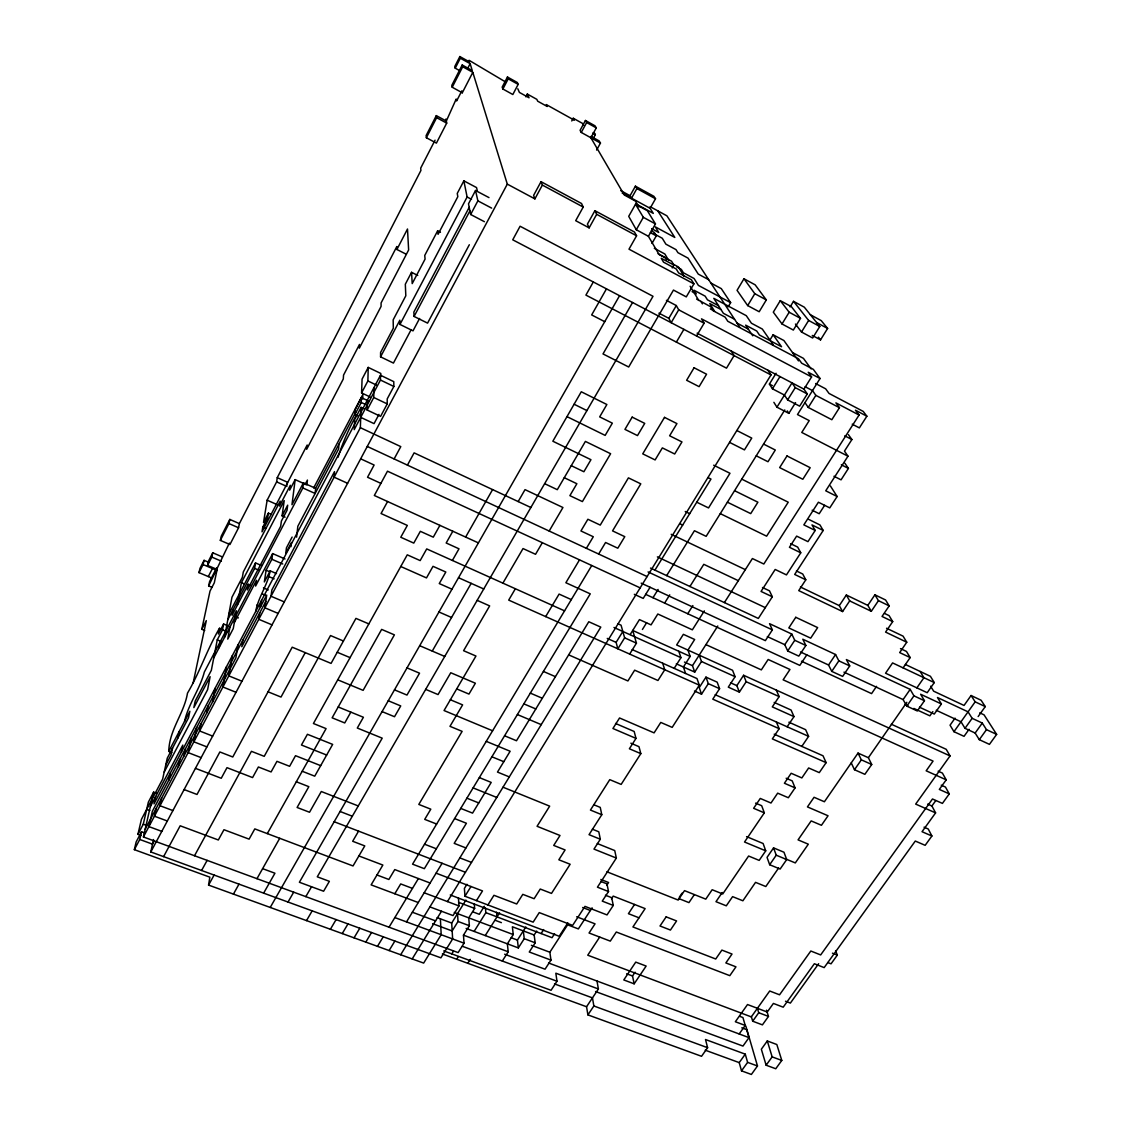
<?xml version="1.0" encoding="UTF-8"?>
<svg xmlns="http://www.w3.org/2000/svg" width="1131" height="1131" viewBox="0 0 1131 1131"><rect width="100%" height="100%" fill="white"/><g stroke="black" fill="none" stroke-linecap="round" stroke-linejoin="round"><path stroke-width="1.5" d="M380.765 376.439L380.779 373.442L368.225 367.405L362.076 379.125L361.581 392.909L370.134 396.981M363.984 408.729L361.072 407.344L354.667 419.488L354.215 429.653L380.454 380.03L380.483 375.252L393.772 381.642L393.857 386.463L387.212 398.918L387.24 403.908L380.596 416.378L367.123 410.016L367.391 400.021M411.161 329.644L393.447 363.079L380.567 356.845L380.596 352.42L393.319 328.216L393.164 319.889L405.817 295.771L405.322 284.234L411.557 272.317L417.749 275.441M367.123 410.016L373.767 397.49L373.909 387.664M361.581 392.909L367.886 380.949L368.225 367.405M362.683 399.087L362.825 394.592L313.655 487.942M474.271 903.796L474.638 908.419L468.771 917.863L469.365 925.709L463.47 935.153L464.035 943.169L458.14 952.599L143.425 836.968L360.351 427.688L361.072 407.344M357.778 415.869L354.894 414.512L361.241 402.466L361.425 397.645L368.593 401.053M354.894 414.512L355.106 409.62L361.425 397.645M338.028 457.292C342.665 442.786 348.8 428.734 356.491 415.091M338.918 444.172L338.593 449.021L297.835 526.254L296.591 537.14M315.62 488.352L315.125 493.484L302.854 487.956L303.433 482.852L315.62 488.352L355.954 411.854M290.964 546.697L291.473 542.527L285.747 553.356L286.454 547.828L292.123 537.069M305.073 484.549L307.42 480.081L306.883 484.916L295.163 479.615L291.982 504.695L303.433 482.852M287.09 485.072L287.472 482.244L277.265 477.65L396.825 246.53L396.91 249.484L405.944 254.079M285.097 517.15L282.1 515.835L284.206 500.623L241.398 582.691L237.439 605.014M255.705 611.419C258.207 597.126 267.665 585.123 270.182 570.858L276.515 573.587M270.182 570.858L264.343 581.928L266.096 570.208L271.85 559.265L272.656 553.596L285.04 558.968M259.748 612.832L258.787 619.307L272.034 624.863M260.696 606.456L261.629 600.193M271.426 514.464L268.4 513.135L263.523 522.508L267.142 500.185L276.628 481.863L277.265 477.65M268.4 513.135L267.679 517.715L262.774 527.145L262.024 531.839L307.18 445.02L306.685 449.304L343.287 378.984L343.555 375.096L359.488 344.446L359.333 348.164L381.076 306.416L381.09 302.938L408.63 249.979L407.499 229.013L396.91 249.484M440.397 918.839L441.189 934.715L423.658 963.089L208.571 885.092L209.829 877.161L134.349 849.664L136.158 841.931L141.531 831.78L144.683 832.953M242.868 640.16L241.794 646.734L265.799 601.409M227.798 619.689L254.631 568.384L255.521 562.941L261.417 565.486M238.09 644.741L235.87 657.931L145.178 829.221M251.252 585.589L248.269 584.317L247.321 589.972L280.658 526.339L281.393 521.052L287.005 510.321L287.684 505.175L282.1 515.835M232.293 655.726L228.801 675.871L241.963 681.215M226.511 666.668L222.906 686.998L236.04 692.299M229.932 627.026L227.741 639.114L233.255 628.61L236.421 610.782L204.343 672.026C199.89 689.217 188.425 703.92 184.551 721.352M233.113 609.524L232.067 615.278L248.269 584.317M212.501 702.082L215.046 688.369M224.518 637.361L231.968 597.225L242.359 577.305L243.306 571.975L280.191 501.146L279.484 506.066L290.314 485.284L289.663 490.147L295.163 479.615M206.733 712.982L208.047 706.013M219.131 647.653L220.262 641.616M164.207 772.063L207.609 689.656L210.112 676.677L193.853 707.61L195.196 701.093L211.341 670.33L217.251 639.877L222.51 629.811L223.613 624.015L227.995 625.853M200.993 723.826L199.607 730.965L212.656 736.097M222.397 629.472L219.499 628.27L218.382 634.039L223.613 624.015M239.376 523.611L229.819 519.426L221.252 536.179L220.347 540.392L229.932 544.534L238.57 527.767L239.376 523.611L420.916 170.456L420.69 168.137L435.053 140.173M196.681 727.502L193.853 741.809L206.888 746.898M191.04 738.175L188.128 752.596L201.162 757.643M183.943 756.003L185.427 748.779M178.316 766.62L179.843 759.339M181.328 752.172L182.812 745.103L150.31 806.657M220.347 540.392L228.957 523.568L229.819 519.426M211.822 587.258L208.655 585.915L229.367 543.078M193.104 683.166L206.309 620.622L201.813 629.288L204.725 630.49M201.813 629.288L209.998 591.145L214.31 582.776L217.124 569.459L207.553 565.387L208.528 561.047L212.755 552.79L222.27 556.876M168.759 780.305L170.329 773.01M177.836 738.091L179.263 731.404M465.901 900.092L451.693 923.052L452.64 938.956L440.892 957.844L150.805 851.954L153.519 839.527M208.655 585.915L209.617 581.504L216.629 567.847M161.62 798.161L159.966 805.724L172.902 810.574M172.534 748.157L171.05 754.999L165.748 765.065M156.12 808.566L154.424 816.2L167.331 821.007M171.799 752.539L168.773 751.38C169.169 729.834 184.099 713.576 187.492 693.147C199.89 672.139 207.1 649.279 219.499 628.27M207.553 565.387L211.808 557.088L212.755 552.79M155.668 796.535L154.014 803.887L380.483 375.252M143.425 836.968L153.618 792.152L156.686 793.312M134.349 849.664L139.749 839.471L141.531 831.78M141.078 835.456L137.94 834.296L143.269 824.216L148.359 802.133L153.618 792.152M211.398 577.884L198.985 572.625L203.099 564.567L204.075 560.34L208.712 562.319M137.94 834.296L141.417 819.367L162.624 779.146L167.275 758.166L188.495 717.817L189.852 711.243L168.773 751.38M198.985 572.625L199.975 568.37L204.075 560.34M505.5 81.927L469.096 60.311L469.605 61.979L459.85 56.55L454.789 66.475L455.228 68.185L459.426 70.504M455.228 68.185L460.317 58.204L459.85 56.55M460.317 58.204L470.128 63.647L472.263 70.56L462.211 64.99L451.792 85.376L452.216 87.243L462.296 92.784L461.816 90.876L456.627 100.97L456.189 99.033L446.321 121.031L436.312 115.631L426.118 135.579L426.373 137.742L436.41 143.114L446.703 123.109L445.939 118.981M426.373 137.742L436.637 117.666L436.312 115.631M452.216 87.243L462.706 66.743L462.211 64.99M467.937 67.917L470.128 63.647M208.302 576.57L212.43 568.54M462.296 92.784L472.815 72.342L462.706 66.743M507.451 77.021L502.164 87.144L502.885 89.01L512.838 94.523L518.154 84.373L517.334 82.535L507.451 77.021L508.215 78.831L518.154 84.373M502.885 89.01L508.215 78.831M228.872 613.963L255.521 562.941M213.759 657.889L302.854 487.956M440.454 232.293L437.64 230.837L424.747 255.436L425.072 259.098L412.207 283.612L411.557 272.317M477.282 190.743L476.547 187.576L463.851 180.847L457.249 193.443L457.829 196.653L438.065 234.315L437.64 230.837M234.329 622.587L256.525 580.288L255.606 586.056L272.656 553.596M380.567 356.845L399.851 320.2L399.978 324.427L413.013 330.86L419.573 318.475M399.978 324.427L467.117 196.992L463.851 180.847M488.974 197.6L475.529 190.489L468.503 203.82L470.652 214.494L484.407 221.69M525.858 96.828L527.315 94.057L536.801 99.33L537.706 101.196L547.206 106.484L546.245 104.575L574.35 120.197L573.233 118.246L571.763 120.96M469.209 207.312L413.847 312.099L414.087 316.44L427.575 323.127L469.323 244.748M414.087 316.44L469.916 210.875M470.652 214.494L477.876 200.851L475.529 190.489M378.97 414.384L374.05 423.63L360.718 417.353M154.07 841.224L152.515 844.15L139.749 839.471M150.805 851.954L507.31 184.127L472.815 72.342M163.599 856.634L180.182 825.786L218.325 839.98L223.966 829.716L249.103 839.145L254.8 828.896L353.028 865.95L364.776 845.903L352.674 841.28L358.569 831.129M541.028 181.667L533.62 195.366L534.906 198.886L542.371 185.074L541.028 181.667L581.532 203.495L583.214 207.058L575.693 220.686L589.138 227.868L596.673 214.31L594.892 210.691L587.413 224.15L589.138 227.868M394.125 458.946L400.784 446.618L360.351 427.688M638.902 206.945L635.325 201.007L624.298 194.999L590.877 137.77L596.277 127.888L595.005 125.81L585.434 120.48L580.076 130.348L581.263 132.44L600.462 143.072L596.603 150.084M581.263 132.44L586.664 122.53L585.434 120.48M194.518 855.743L251.435 751.323L264.23 756.342L330.521 635.551L343.442 641.023M305.229 652.629L281.011 697.064L268.061 691.804M387.594 501.528L381.048 513.531L407.316 525.42L400.77 537.253L413.776 543.106L420.336 531.316L433.286 537.168L439.902 525.364M407.429 465.124L414.116 452.867L530.863 507.508M593.096 138.717L595.358 134.603L594.114 132.539M201.587 870.488L207.129 860.38M208.571 885.092L214.112 875.069M233.424 894.112L238.994 884.145M267.298 833.604L326.081 728.618L313.428 723.515L407.259 554.826L420.166 560.594L426.712 548.917L564.567 610.853M635.41 186.177L636.909 188.566L631.522 198.151L630.066 195.705L635.41 186.177L653.916 196.327L655.513 198.773L650.113 208.302L653.294 213.391L635.834 203.863M648.416 236.294L655.471 223.924L647.328 210.691L635.523 204.259L628.709 216.346L636.286 229.749L648.416 236.294L659.034 254.475L671.56 261.204L673.878 265.05L672.238 267.906M256.963 878.688L279.725 838.297M350.836 712.134L344.743 722.949L332.132 717.817L381.642 629.402L394.394 634.859L363.122 690.348L337.731 679.816M452.81 531.245L446.18 542.993L458.988 548.804L452.386 560.453M593.308 281.958L585.915 295.106L726.512 368.155L734.076 355.615L731.276 351.034M636.286 229.749L643.327 217.322L635.523 204.259M263.636 893.137L274.932 873.217L262.618 868.665M465.633 537.084L492.579 489.596M606.47 288.857L591.669 314.941L604.732 321.671M594.892 210.691L634.477 232.025L636.583 235.785L628.992 249.173L693.911 283.867L686.291 296.887L673.468 290.073L628.695 367.01L603.007 353.932L632.568 302.5M270.224 907.458L619.562 295.7M651.979 243.405L656.305 235.842L654.255 232.449L651.3 230.837M288.023 902.043L293.692 892.175M432.254 651.088L471.175 583.356M518.168 501.57L525.024 489.638L562.941 507.508L549.171 531.033M305.808 896.629L311.534 886.761M306.501 920.606L312.17 910.865M502.899 583.144L523.031 548.563L535.543 554.303L542.329 542.696M676.31 305.554L678.699 309.823L671.164 322.703L668.831 318.334L676.31 305.554L666.428 300.337M515.368 588.742L508.71 600.109L699.311 685.16L672.182 727.374L660.773 722.426L654.086 732.874L619.548 717.973L612.931 728.505L635.99 738.387L629.387 748.779L640.825 753.642L621.159 784.405L609.765 779.655L590.439 810.065L601.791 814.716L589.039 834.678L600.321 839.23L593.973 849.098L616.353 858.061L597.437 887.185L608.52 891.539L602.258 901.124L613.271 905.422L607.022 914.922L584.981 906.383L572.639 925.384L539.247 912.604L533.153 922.147L464.968 896.247L464.389 888.443L466.947 884.286M330.393 929.272L336.091 919.588M676.38 342.099L683.887 329.361M342.241 933.57L347.966 923.928M696.54 335.978L704.104 323.212L701.517 318.843L811.577 376.92L803.971 389.135L807.294 393.927L799.659 406.156L787.628 399.907L784.447 395.058L772.445 388.81L769.405 384.073L776.064 373.272M743.958 278.763L737.059 290.328L747.676 305.582L759.184 311.746L766.323 299.913L755.155 284.828L743.958 278.763L754.801 293.692L766.323 299.913M728.208 306.727L730.64 302.641L721.295 288.631L710.876 283.047M354.045 937.853L359.785 928.24M545.665 616.607L559.096 594.086L571.311 599.614M579.51 559.859L565.868 582.734L590.255 593.846L424.351 868.679L412.561 864.169L591.767 565.514M586.381 548.337L593.294 536.744L580.938 530.962L587.88 519.256L600.25 525.095L628.426 477.862L640.782 483.842L612.55 530.891L624.779 536.66L617.809 548.21L605.58 542.498L598.652 554.034M365.794 942.109L371.534 932.524M394.804 893.759L400.699 883.933L412.462 888.386M747.676 305.582L754.801 293.692M377.471 946.35L383.239 936.807M389.022 927.208L418.399 878.561M780.277 300.634L773.307 312.156L782.016 323.975L793.34 330.054L800.508 318.362L791.389 306.657L780.277 300.634L789.169 312.241L800.508 318.362M389.106 950.563L394.875 941.049M406.51 921.892L442.094 863.278M769.759 340.318L773.123 334.79L783.882 340.516L798.5 360.888M790.102 306.925L793.51 301.327L804.311 307.18L819.777 326.477L812.652 337.999L801.511 332.019L795.446 324.06M782.016 323.975L789.169 312.241M400.671 954.762L600.787 627.125L588.784 621.739L516.499 740.748L504.582 735.786M412.193 958.932L441.486 911.247M447.438 901.577L770.989 374.926L767.921 370.247M654.934 570.137L710.975 479.063L708.006 477.593M801.511 332.019L808.637 320.455L793.51 301.327M618.134 623.86L621.06 625.189L624.637 637.842L617.851 648.812L616.112 642.38L622.842 631.466M650.085 587.272L643.214 598.412L634.335 594.326M772.445 388.81L779.994 376.566M458.451 898.085L458.974 905.931L453.022 915.573L429.907 906.906M464.968 896.247L470.977 886.506M630.221 634.505L639.439 619.604L651.06 624.878L657.818 614.006L692.356 629.826L704.344 610.881M652.983 597.719L658.101 589.449M666.654 575.622L694.434 530.722L706.154 536.348L784.787 409.945M457.518 913.636L458.027 921.482L452.16 930.954L432.636 923.688M795.56 402.608L788.858 413.352L776.94 407.188L792.011 382.872L795.263 387.636L807.294 393.927M812.27 335.44L820.54 339.865L827.609 328.457L821.233 320.624L810.362 314.729M642.422 629.472L646.593 622.743M476.462 900.615L482.499 890.917L436.099 873.174M629.67 654.086L636.456 643.157L632.724 630.462L690.164 656.404L683.421 667.007L685.612 673.482M787.628 399.907L795.263 387.636M664.618 603.092L669.75 594.849M451.792 953.885L453.46 951.228M484.322 906.284L479.318 914.3L472.956 911.897M487.913 904.956L493.95 895.3L516.711 903.994L522.805 894.352L534.115 898.707L540.25 889.037L551.504 893.405L570.137 864.254L558.841 859.786L565.09 849.947L553.723 845.423L560.001 835.484L537.069 826.294L549.666 806.149L503.012 787.204M456.712 959.229L458.366 956.6M474.115 931.421L485.849 912.66L485.425 908.037M689.924 586.494L703.793 564.327L738.331 580.684M696.611 299.079L710.692 306.755L713.209 310.799L725.127 317.132L727.784 321.275L798.5 358.767L801.695 363.207L813.345 369.37L820.046 378.517L797.496 414.554L809.216 420.619L801.766 432.452L847.981 456.203L825.743 490.797L837.124 496.523L829.772 507.89L818.406 502.221L803.844 524.869L815.197 530.453L807.958 541.65L796.634 536.108L789.438 547.277L800.762 552.79L786.469 574.901L775.173 569.473L761.05 591.442L772.332 596.772L758.336 618.445L650.509 568.073M724.391 602.583L752.398 558.544L763.821 564.016L859.079 415.035L835.908 402.876L839.442 407.711L831.836 419.714L808.269 407.457L815.847 395.355L812.496 390.591L805.116 386.717M467.81 963.301L470.284 959.357M485.241 935.577L499.549 912.844M687.733 613.737L692.865 605.566M674.175 668.364L680.961 657.662L678.798 651.272M504.624 954.211L545.057 969.196L550.967 960.106L529.266 952.005L535.189 942.802L534.157 934.984L512.371 926.77L513.248 934.559L507.367 943.834L508.215 951.779L502.305 961.039M466.128 928.438L518.337 947.919L517.433 940.073L525.816 926.939M699.184 655.174L701.474 661.508L694.731 672.083L692.483 665.678L717.789 626.009M518.337 947.919L524.247 938.688L523.3 930.884M534.157 934.984L536.688 931.053M848.377 434.601L851.897 439.535L844.475 451.113L847.981 456.203M815.649 383.55L825.658 388.824L829.023 393.432L863.222 411.415L866.869 416.208L859.362 427.9L852.237 424.182M541.127 933.556L543.686 929.583M705.97 677.13L699.241 687.591L701.531 694.18L708.317 683.647L705.97 677.13L717.167 682.149L719.585 688.68L712.784 699.17L779.16 728.675L772.346 738.896L826.125 762.647L819.282 772.629L808.651 767.963L801.851 777.93L791.163 773.279L784.405 783.246L795.079 787.869L788.349 797.737L777.676 793.156L770.989 803.024L760.272 798.444L753.628 808.297L764.33 812.836L744.537 842.015L765.729 850.823L759.17 860.394L748.609 856.026L722.737 893.985L712.162 889.729L705.786 899.145L684.509 890.634L678.176 900.064L606.909 871.789M824.64 505.303L819.197 513.728L812.157 510.222M844.942 463.3L848.406 468.418L841.054 479.841L833.985 476.25M554.586 933.711L552.027 937.684L485.849 912.66M567.861 922.896L559.209 936.256L450.265 894.974M550.967 960.106L549.85 952.231L567.621 924.819L578.365 928.919L592.093 907.84M808.835 519.44L819.975 524.954L823.198 530.453L794.683 574.449L805.795 579.793L798.74 590.608L842.595 611.56L849.678 600.9L846.341 595.019L839.301 605.622L842.595 611.56M690.164 656.404L687.945 650.085L694.66 639.482L683.364 634.335L676.649 644.967L732.563 670.287L735.093 676.691L728.293 687.139L739.377 692.115L746.177 681.71L743.59 675.278L736.847 685.626L739.377 692.115M767.341 636.597L784.787 644.684L787.713 650.989L798.811 656.121L805.866 645.476L794.754 640.287L791.771 634.053L769.532 623.676L772.374 629.868L765.362 640.641L641.192 583.158M606.838 885.205L608.577 882.519L600.872 879.48M745.824 1026.001L757.487 1065.982L751.38 1074.45L741.512 1070.845L747.605 1062.362L745.272 1054.163L705.518 1039.53L707.61 1047.702L701.545 1056.297L587.908 1014.889L586.551 1006.746L598.398 988.975L555.83 973.197L556.989 981.227L551.051 990.289L443.72 950.931M611.475 898.749L613.214 896.105L645.122 908.603L632.922 926.953L715.725 959.003L721.889 950.097L732.026 954.041L725.862 962.933L735.956 966.835L729.806 975.657L616.31 932.015L610.288 941.119L589.053 933.004L595.047 923.843L576.669 916.774M784.787 644.684L791.771 634.053M787.713 650.989L794.754 640.287M599.699 937.062L587.752 955.2L751.309 1016.896L769.702 990.996L779.556 994.799L810.814 951.015L820.668 954.932L932.481 798.981L942.42 803.406L949.277 793.877L945.474 787.077L941.232 785.183M634.533 904.461L628.426 913.678L639.001 917.807M776.318 690.108L779.132 696.597L772.303 706.889L793.976 716.616L787.162 726.781M806.785 654.891L799.815 665.396L645.674 594.355M587.908 1014.889L593.86 1005.982L592.46 997.881L554.515 983.913M874.899 594.807L878.448 600.66L871.308 611.291L867.816 605.382L874.899 594.807L885.573 599.981L889.192 605.863L882.039 616.452L892.712 621.598L885.587 632.102L906.765 642.224L899.668 652.601L910.172 657.578L903.089 667.87M843.966 672.153L903.103 699.594L906.793 706.112L917.298 710.975L924.451 700.739L913.933 695.834L910.172 689.373L846.384 659.571L849.734 665.919L842.652 676.409L831.766 671.376L828.556 665L835.569 654.524L802.798 639.213L805.866 645.476M679.378 897.137L682.05 893.165M831.766 671.376L838.849 660.843L835.569 654.524M634.152 983.829L646.14 966.058L635.749 962.113L623.789 979.941L634.152 983.829L632.526 975.982L635.071 972.208M694.293 894.692L688.949 902.609L678.501 898.452M801.808 746.403L808.608 736.352L805.64 729.679L788.901 722.2M722.257 892.486L715.98 901.69L726.3 905.818L732.591 896.643L742.883 900.785L755.55 882.35L765.814 886.534L778.623 868M876.553 686.347L871.577 693.614L801.483 661.239M773.562 847.882L767.044 857.369L769.674 864.734L780.136 869.046L786.709 859.546L783.967 852.223L773.562 847.882L776.248 855.192L786.709 859.546M769.674 864.734L776.248 855.192M851.247 762.916L854.485 769.716L864.876 774.325L871.732 764.485L868.368 757.713L858.033 753.09L824.4 801.752L814.066 797.284L807.449 806.912L828.048 815.762L821.445 825.291L811.167 820.908L798.062 839.866L808.312 844.193L795.305 862.925L785.07 858.669M854.485 769.716L861.341 759.848L858.033 753.09M903.103 699.594L910.172 689.373M868.368 757.713L906.836 702.309M916.859 687.874L923.928 677.695L920.153 671.461M906.793 706.112L913.933 695.834M934.277 682.573L927.208 692.709L885.559 673.214L892.585 662.922L934.277 682.573L930.431 676.31L905.38 664.477M932.863 711.597L929.88 715.838L913.876 708.43M936.284 710.296L960.997 721.776L965.012 728.322L975.148 733.029L979.29 739.66L989.441 744.368L996.651 734.387L986.486 729.651L982.288 723.062L972.137 718.312L968.051 711.837L937.486 697.53L941.374 703.949L934.277 714.057L919.475 707.186M955.031 718.157L950.054 725.183L953.956 731.686L964.036 736.338L969.069 729.297M978.145 716.559L985.257 706.606L981.114 700.259L971.077 695.508L964.036 705.447L933.655 691.182L930.629 686.192M739.179 1033.96L745.23 1025.449L742.926 1017.532L739.646 1016.302M953.956 731.686L975.162 701.842L971.077 695.508M766.535 1010.181L768.472 1016.416L762.421 1024.87L752.695 1021.208L758.731 1012.726L757.318 1008.046M965.012 728.322L972.137 718.312M741.795 1027.839L746.686 1029.662L748.991 1037.622L742.968 1046.076L595.556 991.534M891.327 724.222L946.209 749.302L950.054 755.918L915.672 804.099L935.591 812.878L922.034 831.709L931.902 836.007L925.158 845.324L915.29 841.054L824.16 967.613L814.362 963.739L783.203 1007.184L773.392 1003.437L767.256 1012.033L747.52 1004.54L735.348 1021.745L745.23 1025.449M741.512 1070.845L739.222 1062.617L745.272 1054.163M975.148 733.029L982.288 723.062M938.15 771.172L942.406 773.095L946.209 779.825L939.324 789.424L949.277 793.877M979.29 739.66L986.486 729.651M818.646 963.711L790.371 1003.098L785.508 1001.232M935.591 812.878L931.902 805.993L935.761 800.607M767.299 1040.958L761.347 1049.229L766.125 1065.204L775.753 1068.753L781.79 1060.44L776.827 1044.521L767.299 1040.958L772.148 1056.877L781.79 1060.44M835.583 950.62L837.322 955.115L831.031 963.824L827.793 962.538M766.125 1065.204L772.148 1056.877M593.86 1005.982L707.61 1047.702M747.605 1062.362L757.487 1065.982M442.362 953.984L586.551 1006.746M705.207 1050.176L739.222 1062.617M462.438 946.322L556.989 981.227M143.269 824.216L146.408 825.376M161.804 831.37L148.91 826.605L152.332 811.351L266.704 595.104L264.88 607.814L278.141 613.412M394.846 917.58L464.035 943.169M146.691 809.386L149.787 810.545M437.146 917.623L451.693 923.052M412.377 912.236L435.576 920.874M548.563 962.99L748.991 1037.622M463.47 935.153L508.215 951.779M418.258 902.538L371.124 884.88L382.858 865.059L358.88 855.955M511.198 937.74L517.433 940.073M531.372 945.304L549.85 952.231M458.027 921.482L469.365 925.709M626.631 973.777L632.526 975.982M454.28 912.42L513.248 934.559M524.247 938.688L535.189 942.802M758.731 1012.726L768.472 1016.416M458.522 902.326L474.638 908.419M376.976 874.998L388.866 879.48L394.761 869.583L430.119 883.014M424.182 892.797L458.974 905.931M495.109 920.252L501.401 922.642M184.113 789.565L197.02 794.471L219.866 751.959L232.774 756.992L292.208 647.201L331.072 663.402L355.94 618.388L368.833 623.902M195.451 768.345L221.252 778.269L226.992 767.666L252.581 777.577L258.391 766.988L271.101 771.936L276.954 761.333L289.621 766.309L295.516 755.692L320.681 765.645M334.168 821.742L465.435 872.27M340.078 811.478L352.321 816.229M424.535 844.207L436.368 848.787M459.85 857.892L471.5 862.402M582.677 907.514L590.368 910.483M296.322 781.775L308.834 786.667L297.1 807.477L309.526 812.256L321.289 791.516L358.258 805.951M465.915 847.939L454.195 843.358L466.41 823.255L454.605 818.575M605.438 895.229L611.687 897.675L613.271 905.422M600.674 881.388L606.951 883.862L608.52 891.539M302.217 771.257L314.743 776.177L332.655 744.396L307.42 734.288L301.454 745.018L326.647 755.041M436.637 824.047L424.719 819.367L430.798 809.174L418.809 804.424L462.127 731.361L449.982 726.328L462.607 704.882L450.364 699.75M460.741 808.411L472.56 813.118L491.207 782.412L479.346 777.591M832.458 953.179L837.322 955.115M466.905 798.189L478.752 802.939M473.111 787.911L496.763 797.454M597.281 843.528L614.727 850.554L616.353 858.061M592.39 829.193L598.794 831.794L600.321 839.23M338.211 706.974L363.404 717.266L357.297 728.039L382.207 738.161L299.39 882.265L323.607 891.228L329.361 881.332L317.274 876.822L653.011 296.294L520.09 226.242L512.739 239.814L770.989 374.926M509.303 776.912L497.484 772.077L510.138 751.253L486.259 741.356M382.066 711.597L394.521 716.729L400.727 705.928L388.258 700.753M491.9 756.795L503.79 761.686M593.803 804.749L600.25 807.393L601.791 814.716M217.251 639.877L221.662 641.701M222.51 629.811L226.935 631.635M746.573 836.615L763.114 843.514L765.729 850.823M394.479 689.853L406.976 695.07L419.544 673.185L407.019 667.898M492.593 730.782L444.045 710.537L475.953 656.037L463.583 650.707L489.652 605.905L477.155 600.363M235.389 616.649L238.401 617.908M337.236 652.248L350.073 657.634M425.68 689.373L438.05 694.575L450.76 672.747L475.373 683.223L468.969 694.081L456.712 688.906M517.39 714.552L541.24 724.632M256.666 605.17L259.876 606.527M755.607 803.123L761.686 805.71L764.33 812.836M262.548 594.015L265.757 595.373M630.858 743.194L638.973 746.658L640.825 753.642M263.452 587.922L268.231 589.958M203.099 564.567L217.081 570.519M241.398 582.691L244.296 583.921M284.291 601.904L271.002 596.249L271.878 589.93L334.507 471.627L334.112 477.183L347.599 483.319M523.851 703.864L535.811 708.953M269.334 576.782L274.112 578.832M419.7 645.702L444.737 656.432M530.34 693.119L542.315 698.251M211.808 557.088L221.379 561.188M266.096 570.208L269.206 571.551M254.631 568.384L259.084 570.293M615.561 723.472L634.166 731.474L635.99 738.387M271.85 559.265L282.764 563.987M543.417 671.446L555.42 676.663M786.158 778.241L792.209 780.871L795.079 787.869M438.955 611.984L451.552 617.484M228.957 523.568L238.57 527.767M924.055 827.171L928.254 829.009L931.902 836.007M262.774 527.145L265.813 528.474M568.667 654.863L627.917 680.947L634.647 670.174L657.959 680.494L664.759 669.75L662.681 663.218M400.756 566.504L426.5 577.913L433.017 566.334L445.812 572.032L439.266 583.568L451.962 589.194M774.212 734.175L823.029 755.791L826.125 762.647M927.66 804.113L931.902 805.993M267.142 500.185L277.392 504.751M694.462 691.027L701.531 694.18M458.522 577.715L483.743 588.968M715.188 694.703L808.608 736.352M861.341 759.848L871.732 764.485M276.628 481.863L286.892 486.486M676.324 663.826L694.731 672.083M607.262 638.421L616.112 642.38M632.215 649.59L696.993 678.572L699.311 685.16M708.317 683.647L719.585 688.68M613.977 627.479L680.961 657.662M684.467 662.073L692.483 665.678M730.555 682.799L736.847 685.626M774.17 702.422L791.092 710.042L793.976 716.616M946.209 779.825L926.162 770.805L933.061 761.092L743.59 675.278M624.637 637.842L636.456 643.157M701.474 661.508L735.093 676.691M746.177 681.71L779.132 696.597M705.914 644.613L761.333 669.877L768.161 659.472L789.961 669.481L783.133 679.816L950.054 755.918M478.399 542.894L374.333 495.491L387.481 471.189L640.16 587.866M380.893 483.375L367.547 477.254L374.121 465.025L360.676 458.818M905.111 704.373L908.037 705.73M367.278 446.462L647.116 576.57M800.508 651.993L828.556 665M941.374 703.949L920.634 694.25L924.451 700.739M648.077 571.933L772.374 629.868M838.849 660.843L849.734 665.919M979.771 712.841L984.055 714.849L996.651 734.387M975.162 701.842L985.257 706.606M657.394 556.876L765.319 607.644M361.241 402.466L365.582 404.516M900.502 648.6L906.468 651.442L910.172 657.578M544.647 483.672L557.3 489.681L585.391 441.415L610.613 453.715L582.408 501.584L569.883 495.647L576.867 483.729L564.27 477.706M762.492 587.512L769.49 590.834L772.332 596.772M671.234 534.313L745.343 569.642M373.767 397.49L387.24 403.908M800.437 587.017L839.301 605.622M886.548 628.242L903.075 636.145L906.765 642.224M367.886 380.949L376.439 385.049M571.268 465.675L583.879 471.74L590.947 459.695L552.847 441.231L581.277 391.764L606.866 404.516L599.67 416.887L612.338 423.15L605.17 435.393L566.984 416.632M849.678 600.9L871.308 611.291M380.454 380.03L393.857 386.463M679.703 523.653L682.657 525.067M685.245 511.509L689.684 513.658M796.422 570.971L802.727 574.011L805.795 579.793M846.341 595.019L867.816 605.382M884.541 613.44L889.093 615.632L892.712 621.598M878.448 600.66L889.192 605.863M790.654 543.686L797.68 547.107L800.762 552.79M696.738 502.192L708.543 507.932L729.976 473.281L713.675 465.194M720.277 513.63L766.62 536.179L788.236 502.206L741.752 479.134M727.403 502.192L750.715 513.615L757.897 502.206L734.556 490.684M823.198 530.453L811.987 524.911L815.197 530.453M574.11 404.234L586.918 410.581M729.608 442.405L744.452 449.884L751.747 438.093L736.903 430.558M756.257 455.821L767.991 461.731L775.301 450.025L763.566 444.073M841.337 464.799L848.406 468.418M844.786 435.845L851.897 439.535M769.405 384.073L772.388 385.629M866.869 416.208L855.46 410.214L859.079 415.035M658.963 313.16L668.831 318.334M697.134 333.164L803.971 389.135M815.847 395.355L839.442 407.711M477.876 200.851L491.646 208.118M467.117 196.992L471.514 199.31M678.699 309.823L704.104 323.212M820.046 378.517L808.241 372.269L811.577 376.92M720.928 309.484L709.773 303.546L714.552 311.181L710.296 308.919M734.556 319.239L723.373 313.301L713.802 298.344L746.29 315.676L751.436 323.24L762.308 329.036L773.335 344.955M737.115 323.155L748.298 329.093M792.52 352.561L803.434 358.357L811.125 368.89M692.101 291.642L696.3 293.89L694.066 290.243L705.136 296.138L707.441 299.814L718.51 305.709M673.878 265.05L661.267 258.292L663.529 262.166L676.239 268.98L678.642 272.953L691.38 279.767L693.911 283.867M676.748 266.944L681.329 269.404L683.378 272.755L694.081 278.495L698.407 285.408L730.64 302.641M507.31 184.127L534.906 198.886M542.371 185.074L583.214 207.058M596.673 214.31L636.583 235.785M654.312 248.311L664.844 253.98L668.675 260.399M708.67 279.696L698.265 274.098L688.044 258.137L677.907 252.665L675.999 249.626L665.876 244.155L662.257 238.245L653.647 233.594M658.115 253.74L665.127 257.5L666.484 259.777M672.775 263.933L678.402 266.944L684.156 276.416M650.353 232.633L656.305 235.842M816.596 322.505L827.609 328.457M436.637 117.666L446.703 123.109M808.637 320.455L819.777 326.477M651.64 228.646L658.737 232.491L655.301 226.864L674.797 237.439L657.747 210.833M643.327 217.322L655.471 223.924M620.763 190.63L630.066 195.705M650.085 206.648L666.894 215.823L739.702 327.113M622.163 193.048L650.113 208.302M636.909 188.566L655.513 198.773M592.672 133.119L595.358 134.603M591.004 136.399L599.161 140.923L600.462 143.072M586.664 122.53L596.277 127.888M573.233 118.246L582.479 123.378L583.638 125.371M818.434 337.194L820.54 339.865M773.123 334.79L781.549 346.736L759.438 335.002L756.738 331.03L745.668 325.148L752.779 335.794M804.975 402.608L808.269 407.457M787.289 410.906L788.858 413.352M830.394 485.934L837.124 496.523M773.873 402.325L776.94 407.188M700.852 301.341L702.408 303.871M690.15 286.256L698.788 300.436M527.315 94.057L529.039 97.775L519.398 92.417L517.8 88.755M776.361 721.974L779.16 728.675M751.295 1016.515L752.695 1021.208M596.984 981.015L598.398 988.975M496.551 912.25L497.018 916.873M632.172 417.127L624.948 429.384L637.488 435.591L644.727 423.376L632.172 417.127M664.505 417.367L642.733 453.856L655.118 459.935L662.356 447.89L674.684 453.998L681.965 441.924L669.623 435.774L676.932 423.602L664.505 417.367M694.081 367.773L686.63 380.27L699.099 386.661L706.564 374.205L694.081 367.773M786.992 455.949L779.655 467.598L802.826 479.261L810.178 467.697L786.992 455.949M795.772 617.3L788.816 627.917L810.687 638.153L817.656 627.606L795.772 617.3M666.145 916.859L660.009 925.992L670.443 930.05L676.578 920.945L666.145 916.859"/></g></svg>
